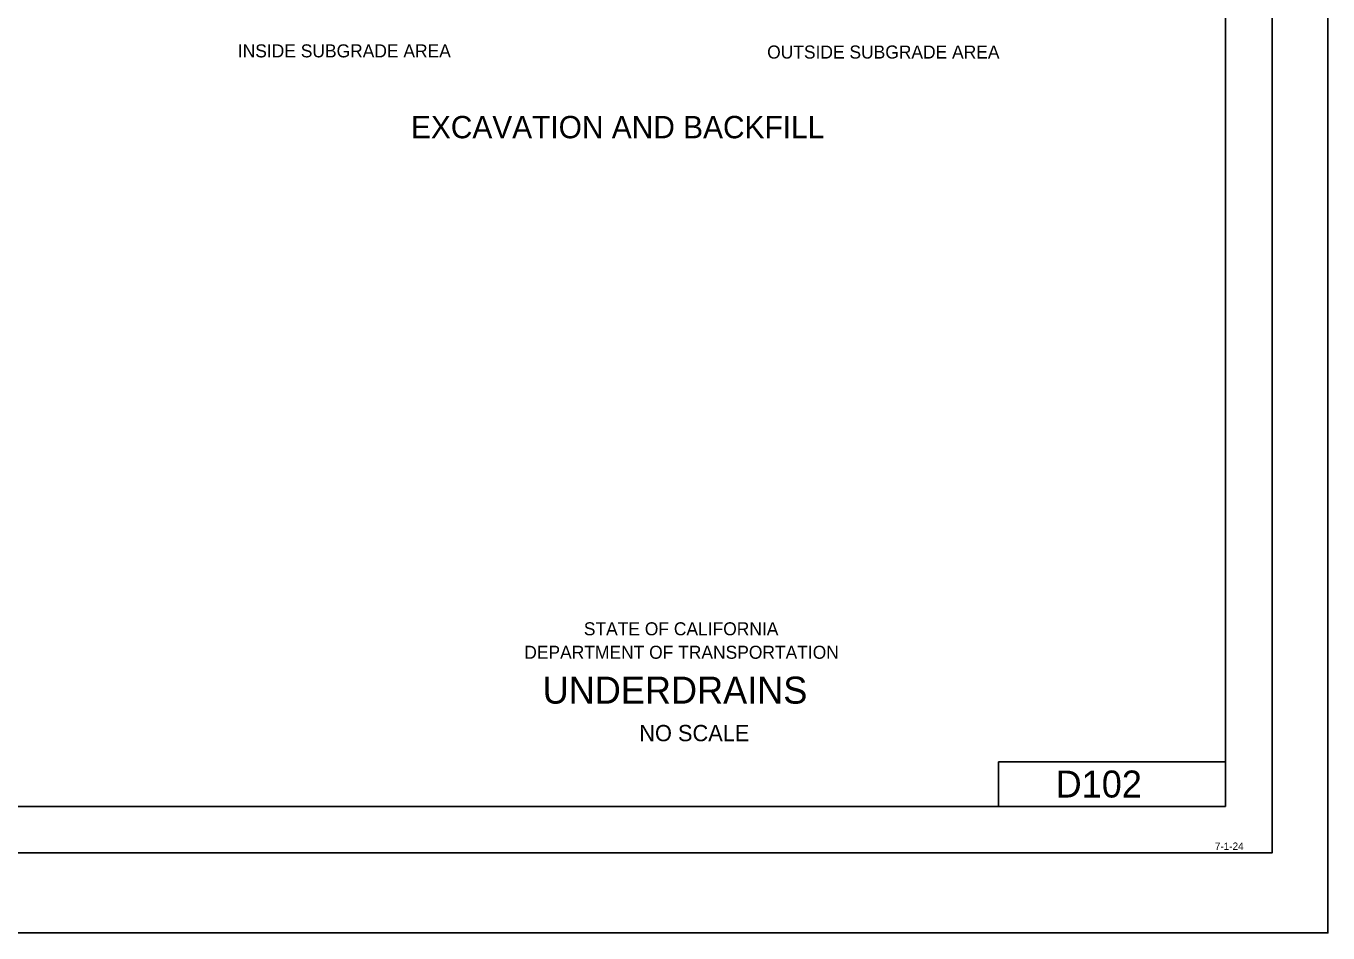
# Model space of a CAD drawing. Extents: x -894 to 866, y -472 to 714.
# Drawn here: x 166 to 866, y -472 to 15 of the extents above; entities that cross this region are included whole.
import ezdxf

# ---------------------------------------------------------------- set-up
doc = ezdxf.new("R2010")
doc.units = 0
for name, color, linetype in [('57 Undefined', 7, 'Continuous'), ('border_INSIDE-BORDER-anno', 7, 'Continuous'), ('border_PLOTTING-ELEMENTS', 7, 'Continuous'), ('border_rw_22x34_Cut_Lines', 7, 'Continuous'), ('border_SHEET', 7, 'Continuous'), ('border_WITHIN-BORDER-anno', 7, 'Continuous')]:
    doc.layers.add(name, color=color, linetype=linetype)

msp = doc.modelspace()

# ---------------------------------------------------------------- linework, layer by layer
at = {"layer": 'border_PLOTTING-ELEMENTS'}
for points in [[(-894.04, -472.44), (865.96, -472.44), (865.96, 713.56), (-894.04, 713.56)], [(-864.04, 670.56), (835.96, 670.56), (835.96, -429.44), (-864.04, -429.44)]]:
    msp.add_lwpolyline(points, close=True, dxfattribs=at)
at = {"layer": 'border_rw_22x34_Cut_Lines'}
msp.add_lwpolyline([(-864.04, 670.56), (835.96, 670.56), (835.96, -429.44), (-864.04, -429.44)], close=True, dxfattribs=at)
at = {"layer": 'border_SHEET'}
for p, q in [((810.96, 645.56), (810.96, -404.44)), ((688.93, -404.44), (688.93, -380.44)), ((688.93, -380.44), (810.93, -380.44)), ((810.96, -404.44), (-814.04, -404.44))]:
    msp.add_line(p, q, dxfattribs=at)

# ---------------------------------------------------------------- texts
at = {"layer": '57 Undefined'}
for s, height, p in [('INSIDE SUBGRADE AREA', 7, (280.27, -2.1)), ('OUTSIDE SUBGRADE AREA', 7, (564.66, -2.73)), ('EXCAVATION AND BACKFILL', 12, (373.29, -45.55))]:
    msp.add_text(s, height=height, dxfattribs=at).set_placement(p)
at = {"layer": 'border_INSIDE-BORDER-anno'}
for s, height, p in [('STATE OF CALIFORNIA', 7, (466.16, -312.55)), ('DEPARTMENT OF TRANSPORTATION', 7, (434.16, -325.16)), ('UNDERDRAINS', 14.5, (444.04, -349.25)), ('NO SCALE', 8.75, (495.94, -369.44))]:
    msp.add_text(s, height=height, dxfattribs=at).set_placement(p)
at = {"layer": 'border_WITHIN-BORDER-anno'}
for s, height, p in [('D102', 14.5, (719.64, -399.69)), ('7-1-24', 4, (805.2, -427.86))]:
    msp.add_text(s, height=height, dxfattribs=at).set_placement(p)

doc.saveas('drawing.dxf')
